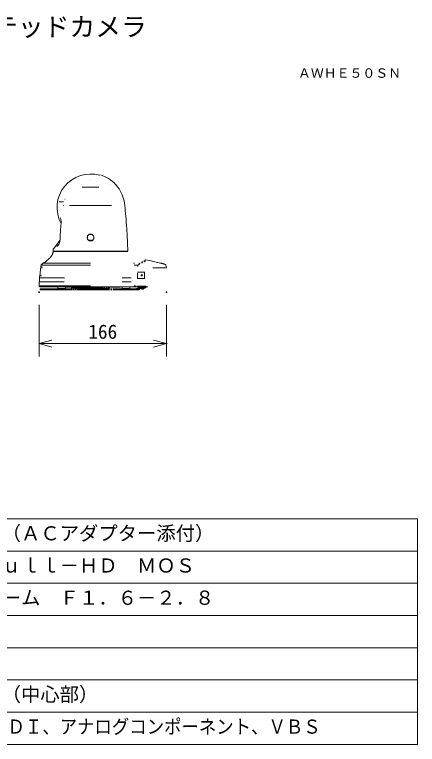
# Model space of a CAD drawing. Units: millimetres, scale not verified. Extents: x -63 to 62, y -56 to 57.
# Drawn here: x 0 to 62.5, y -56.5 to 56.7 of the extents above; entities that cross this region are included whole.
import ezdxf
from ezdxf.enums import TextEntityAlignment as Align

# ---------------------------------------------------------------- set-up
doc = ezdxf.new("R2010")
doc.units = ezdxf.units.MM
doc.header["$LTSCALE"] = 0.125
doc.header["$PDMODE"] = 32
doc.header["$PDSIZE"] = 0.025
doc.linetypes.add('USER1', pattern=[45, 40, -1, 1, -1, 1, -1])
doc.linetypes.add('USER2', pattern=[0.6, 0.375, -0.075, 0.075, -0.075])
for name, color, linetype, lineweight in [('0-0_0', 7, 'Continuous', 18), ('0-1_WAKU', 1, 'Continuous', 18), ('0-4_GAIKEI', 1, 'Continuous', 18), ('0-5_SUNPO', 7, 'Continuous', 18)]:
    doc.layers.add(name, color=color, linetype=linetype, lineweight=lineweight)
for name, color, linetype in [('0-2_MOJI1', 7, 'Continuous'), ('0-3_TOUROKU', 7, 'Continuous'), ('0-6_DEFPOINTS', 7, 'Continuous')]:
    doc.layers.add(name, color=color, linetype=linetype)
doc.styles.add('ＭＳ ゴシック', font='')
doc.styles.get('ＭＳ ゴシック').set_extended_font_data('MS Gothic')

# ---------------------------------------------------------------- blocks, each defined once
blk = doc.blocks.new('_OPEN30')
at = {"layer": '0-0_0'}
blk.add_line((0, 0), (-1, 0), dxfattribs=at)
blk.add_lwpolyline([(-1, 0.26795), (0, 0), (-1, -0.26795)], dxfattribs=at)
blk = doc.blocks.new('D6')
at = {"layer": '0-5_SUNPO'}
for p, q in [((5.6613, 8.9328), (5.6613, 0.9328)), ((25.4416, 8.9328), (25.4416, 0.9328)), ((7.6613, 2.9328), (23.4416, 2.9328))]:
    blk.add_line(p, q, dxfattribs=at)
at = {"layer": '0-6_DEFPOINTS'}
for p in [(5.6613, 10.9328), (25.4416, 10.9328), (25.4416, 2.9328)]:
    blk.add_point(p, dxfattribs=at)
at = {"layer": '0-5_SUNPO', "xscale": 2, "yscale": 2, "rotation": 180}
blk.add_blockref('_OPEN30', (5.6613, 2.9328), dxfattribs=at)
at = {"layer": '0-5_SUNPO', "xscale": 2, "yscale": 2}
blk.add_blockref('_OPEN30', (25.4416, 2.9328), dxfattribs=at)
at = {"layer": '0-5_SUNPO', "style": 'ＭＳ ゴシック'}
blk.add_text('166', height=2.199, dxfattribs=at).set_placement((13.3014, 3.0228), align=Align.BOTTOM_LEFT)

msp = doc.modelspace()

# ---------------------------------------------------------------- linework, layer by layer
at = {"layer": '0-1_WAKU', "color": 4}
for p, q in [((62.4894, -21.4907), (-62.5106, -21.4907)), ((62.4894, -56.4907), (62.4894, -21.4907)), ((-62.5106, -56.4907), (62.4894, -56.4907))]:
    msp.add_line(p, q, dxfattribs=at)
at = {"layer": '0-1_WAKU'}
for p, q in [((62.4894, -26.4907), (-62.5106, -26.4907)), ((62.4894, -31.4907), (-62.5106, -31.4907)), ((62.4894, -36.4907), (-62.5106, -36.4907)), ((62.4894, -41.4907), (-62.5106, -41.4907)), ((62.4894, -46.4907), (-62.5106, -46.4907)), ((62.4894, -51.4907), (-62.5106, -51.4907))]:
    msp.add_line(p, q, dxfattribs=at)
at = {"layer": '0-4_GAIKEI', "linetype": 'USER2'}
msp.add_line((11.7747, 31.0197), (11.7747, 31.0306), dxfattribs=at)
at = {"layer": '0-4_GAIKEI'}
for p, q in [((12.7496, 30.9059), (12.7496, 30.9172)), ((10.4925, 29.9712), (13.0569, 29.9712)), ((14.8896, 30.3658), (14.8896, 30.3846)), ((7.5718, 27.7086), (6.914, 27.7087)), ((7.6031, 27.1088), (7.5872, 27.1088)), ((7.601, 27.0904), (7.5898, 27.1038)), ((8.5305, 27.1101), (15.0188, 27.1101)), ((11.5747, 22.6278), (11.5747, 22.6489)), ((11.6247, 22.6403), (11.6247, 22.6585)), ((11.6421, 22.6749), (11.6433, 22.6609)), ((11.9072, 22.6749), (11.906, 22.6609)), ((11.9247, 22.6403), (11.9247, 22.6585)), ((11.9747, 22.6489), (11.9747, 22.6278)), ((11.2579, 22.0262), (11.2804, 22.0281)), ((11.2586, 22.2913), (11.2804, 22.2894)), ((11.4947, 21.7248), (11.4947, 21.6873)), ((11.5747, 21.6578), (11.5747, 21.6911)), ((11.9247, 21.7288), (11.6247, 21.7288)), ((11.6247, 21.7288), (11.6247, 21.6772)), ((11.6247, 21.7088), (11.6624, 21.7088)), ((11.6419, 21.6402), (11.6428, 21.6509)), ((11.6598, 21.727), (11.8896, 21.727)), ((11.6682, 21.6688), (11.6598, 21.727)), ((11.6685, 21.6494), (11.6682, 21.6688)), ((11.8808, 21.6494), (11.8812, 21.6688)), ((11.887, 21.7088), (11.9247, 21.7088)), ((11.9075, 21.6402), (11.9065, 21.6509)), ((11.9247, 21.6772), (11.9247, 21.7288)), ((11.9747, 21.6911), (11.9747, 21.6578)), ((12.0547, 21.6873), (12.0547, 21.7248)), ((12.2908, 22.2913), (12.269, 22.2894)), ((12.2914, 22.0262), (12.269, 22.0281)), ((18.432, 18.1722), (18.5173, 18.1722)), ((18.5173, 18.1722), (18.6101, 18.1722)), ((19.3018, 18.1252), (19.2599, 17.9013)), ((19.3663, 18.1723), (19.3676, 17.9759)), ((19.4171, 18.2064), (19.3803, 17.9836)), ((19.7367, 18.3934), (19.712, 18.1585)), ((19.8098, 18.4331), (19.7881, 18.1953)), ((20.1061, 18.6026), (20.0981, 18.3516)), ((20.2647, 18.7113), (20.2647, 18.4511)), ((4.0547, 17.6323), (4.2604, 17.607)), ((4.1738, 17.6176), (4.1764, 17.6385)), ((4.2515, 17.5074), (4.2388, 17.4038)), ((4.2515, 17.5074), (4.2539, 17.5071)), ((19.129, 17.8666), (18.5563, 17.8666)), ((19.129, 17.8666), (19.1201, 17.6867)), ((19.1408, 17.9287), (19.1266, 17.7282)), ((19.2502, 18.0799), (19.2068, 17.8522)), ((3.8614, 15.9088), (7.6806, 15.9088)), ((3.8707, 15.8988), (7.7258, 15.8988)), ((3.8817, 16.2228), (4.0893, 16.1974)), ((3.999, 16.1938), (3.8834, 16.1938)), ((3.999, 16.1938), (4.0008, 16.2082)), ((4.071, 16.1692), (4.0704, 16.1692)), ((4.1147, 16.3931), (4.1028, 16.2964)), ((4.1028, 16.2964), (4.1053, 16.2961)), ((16.6948, 15.9088), (18.0836, 15.9088)), ((16.7126, 15.8988), (18.0651, 15.8988)), ((19.0347, 16.62), (19.0347, 15.8188)), ((19.0431, 16.7688), (20.1247, 16.7688)), ((20.1247, 16.7688), (20.1247, 15.8188)), ((7.6602, 15.2888), (3.8208, 15.2888)), ((7.7061, 15.2988), (3.8314, 15.2988)), ((7.7915, 15.4142), (7.7879, 15.4142)), ((7.8, 15.7834), (7.8035, 15.7834)), ((16.5022, 15.7238), (16.5179, 15.7238)), ((16.5026, 15.4738), (16.5206, 15.4738)), ((18.0907, 15.2888), (16.7019, 15.2888)), ((16.7192, 15.2988), (18.0717, 15.2988)), ((17.225, 15.2888), (17.225, 15.2988)), ((17.5217, 15.2888), (17.5217, 15.2988)), ((18.2814, 15.7359), (18.2641, 15.7359)), ((18.2845, 15.4616), (18.2641, 15.4616)), ((18.9991, 15.8188), (20.1247, 15.8188)), ((6.6747, 14.5088), (6.6747, 14.2428)), ((7.8747, 14.2428), (6.6747, 14.2428)), ((7.8747, 14.5088), (7.8747, 14.2428)), ((16.6747, 14.5088), (16.6747, 14.2428)), ((17.8747, 14.2428), (16.6747, 14.2428)), ((17.8747, 14.5088), (17.8747, 14.2428)), ((18.5449, 14.5088), (18.5581, 14.662)), ((18.6659, 14.662), (18.5581, 14.662)), ((18.6527, 14.5088), (18.6659, 14.662)), ((18.7199, 14.662), (18.6659, 14.662)), ((18.7066, 14.5088), (18.7199, 14.662)), ((18.7614, 14.5088), (18.7747, 14.6621)), ((18.9688, 14.6288), (20.3747, 14.6288)), ((19.8747, 14.6288), (19.8747, 14.5088)), ((20.3747, 14.5088), (20.3747, 14.6288))]:
    msp.add_line(p, q, dxfattribs=at)
at = {"layer": '0-4_GAIKEI', "color": 7}
for p, q in [((15.7047, 30.3383), (15.7047, 30.3598)), ((7.8118, 28.1088), (7.7958, 28.1088)), ((7.8005, 28.1138), (7.8133, 28.1138)), ((7.0378, 21.7536), (6.0023, 20.421)), ((7.0627, 22.0532), (7.0544, 22.0535)), ((5.9922, 20.3933), (5.9747, 20.0588)), ((17.575, 19.9888), (5.9744, 19.9888)), ((5.9747, 20.0588), (17.5747, 20.0588)), ((6.1447, 20.0588), (6.1447, 19.9888)), ((17.4047, 20.0088), (7.3412, 20.0088)), ((17.4047, 20.0088), (17.4047, 19.9888)), ((4.3835, 18.1312), (4.3225, 18.0917)), ((4.4471, 18.1722), (4.3835, 18.1312)), ((4.4471, 18.1722), (11.7747, 18.1722)), ((3.8817, 16.2228), (4.0547, 17.6323)), ((4.0941, 17.8666), (4.0593, 17.6538)), ((4.1176, 17.9243), (4.0939, 17.8666)), ((4.0939, 17.8666), (11.7747, 17.8666)), ((4.1637, 17.9736), (4.1176, 17.9243)), ((4.2136, 18.0149), (4.1637, 17.9736)), ((4.2661, 18.0534), (4.2136, 18.0149)), ((4.3225, 18.0917), (4.2661, 18.0534)), ((3.8777, 16.1249), (3.8614, 15.9088)), ((3.8678, 15.8567), (3.8647, 15.8132)), ((3.8707, 15.8988), (3.8678, 15.8567)), ((3.8834, 16.1938), (3.8777, 16.1249)), ((3.9747, 15.9088), (3.9747, 15.8988)), ((4.7465, 15.8988), (4.7465, 15.9088)), ((4.7735, 15.8988), (4.7735, 15.9088)), ((4.8782, 15.9088), (4.8782, 15.8988)), ((3.8096, 15.1054), (3.7836, 14.6634)), ((3.8208, 15.2888), (3.8096, 15.1054)), ((3.835, 15.3562), (3.8314, 15.2988)), ((3.8385, 15.4125), (3.835, 15.3562)), ((3.842, 15.4676), (3.8385, 15.4125)), ((3.8468, 15.5438), (3.842, 15.4676)), ((3.8599, 15.5438), (3.8468, 15.5438)), ((3.8615, 15.5488), (3.8522, 15.5488)), ((3.8585, 15.7217), (3.854, 15.6538)), ((3.854, 15.6538), (3.8671, 15.6538)), ((3.8617, 15.7682), (3.8585, 15.7217)), ((3.8587, 15.6488), (3.8681, 15.6488)), ((3.8647, 15.8132), (3.8617, 15.7682)), ((3.9747, 15.2988), (3.9747, 15.2888)), ((4.7465, 15.2888), (4.7465, 15.2988)), ((4.7735, 15.2888), (4.7735, 15.2988)), ((4.8782, 15.2988), (4.8782, 15.2888)), ((11.7747, 14.6634), (3.7836, 14.6634)), ((3.8634, 14.5088), (3.7836, 14.6634)), ((3.8634, 14.5088), (20.3747, 14.5088))]:
    msp.add_line(p, q, dxfattribs=at)
at = {"layer": '0-4_GAIKEI', "color": 7, "linetype": 'USER1'}
for p, q in [((20.9196, 18.5758), (20.2646, 18.7113)), ((22.6354, 18.1956), (22.7316, 18.1722)), ((22.779, 18.1606), (22.7316, 18.1722)), ((23.5677, 17.4588), (21.4199, 17.4588)), ((23.4584, 17.8943), (23.4498, 17.9102)), ((20.3747, 14.5088), (20.6777, 14.5088))]:
    msp.add_line(p, q, dxfattribs=at)
at = {"layer": '0-4_GAIKEI', "linetype": 'USER1'}
for p, q in [((3.9747, 14.2188), (19.2147, 14.2188)), ((3.9747, 14.2188), (3.9747, 14.0588)), ((3.9747, 14.0588), (19.2147, 14.0588)), ((7.8747, 14.4781), (8.6725, 14.4781)), ((8.7587, 14.3488), (14.7906, 14.3488)), ((9.2247, 14.3488), (9.4392, 14.2488)), ((9.4392, 14.2488), (14.1101, 14.2488)), ((9.8805, 14.5088), (9.8805, 14.3488)), ((10.0747, 14.2488), (10.0747, 14.2188)), ((10.3557, 14.5088), (10.3557, 14.3488)), ((10.5747, 14.2488), (10.5747, 14.2188)), ((11.4707, 14.2283), (11.4827, 14.2488)), ((12.0666, 14.2488), (12.0787, 14.2283)), ((12.1723, 14.2188), (12.1723, 14.0588)), ((12.9747, 14.2188), (12.9747, 14.2488)), ((13.1937, 14.3488), (13.1937, 14.5088)), ((13.4747, 14.2188), (13.4747, 14.2488)), ((13.6689, 14.3488), (13.6689, 14.5088)), ((14.3247, 14.3488), (14.1101, 14.2488)), ((14.8769, 14.4781), (16.3769, 14.4781)), ((18.1113, 14.2188), (18.1113, 14.0588)), ((18.2747, 14.2188), (18.2747, 14.0588)), ((18.4747, 14.2188), (18.4747, 14.0588)), ((19.2147, 14.3367), (18.7747, 14.2188)), ((18.8693, 14.0588), (18.8696, 14.0578)), ((19.1048, 14.0588), (19.1024, 14.0581)), ((19.2147, 14.3388), (19.2147, 14.2188)), ((19.3439, 14.1228), (19.3421, 14.1223)), ((19.3436, 14.1241), (19.3439, 14.1228)), ((19.3719, 14.1902), (19.6779, 14.2368)), ((19.3743, 14.2138), (19.6697, 14.2929)), ((20.3747, 14.4988), (19.3747, 14.4988)), ((19.3747, 14.2188), (19.3747, 14.3388)), ((19.3747, 14.3388), (20.3747, 14.3388)), ((19.3759, 14.211), (19.6749, 14.2566)), ((19.4271, 14.1986), (19.4198, 14.226)), ((19.4439, 14.2325), (19.4468, 14.2218)), ((19.4922, 14.2454), (19.4672, 14.3388)), ((19.5457, 14.239), (19.5274, 14.2341)), ((19.5405, 14.2583), (19.5457, 14.239)), ((19.5888, 14.2713), (19.5707, 14.3388)), ((19.6697, 14.3388), (19.6697, 14.2588)), ((20.0797, 14.2588), (19.6697, 14.2588)), ((19.6839, 14.2588), (19.6749, 14.2566)), ((19.6796, 14.2371), (19.7497, 14.2542)), ((19.7497, 14.5088), (19.7497, 14.4988)), ((19.7497, 14.2588), (19.7497, 14.1488)), ((19.7501, 14.1488), (19.9992, 14.1488)), ((19.8747, 14.3388), (19.8747, 14.4988)), ((19.9997, 14.5088), (19.9997, 14.4988)), ((19.9997, 14.2588), (19.9997, 14.1488)), ((20.0797, 14.3388), (20.0797, 14.2588)), ((20.2499, 14.5088), (20.2526, 14.4988)), ((20.3747, 14.4819), (20.4752, 14.5088)), ((20.3747, 14.3388), (20.3747, 14.4988))]:
    msp.add_line(p, q, dxfattribs=at)
at = {"layer": '0-4_GAIKEI', "color": 7}
for points in [[(15.7047, 30.3598), (15.4526, 30.6208), (15.177, 30.8692), (14.8849, 31.0975), (14.5776, 31.3048), (14.2568, 31.49), (13.9238, 31.6523), (13.5803, 31.7909), (13.3097, 31.881)], [(16.9712, 27.8284), (16.8971, 28.1466), (16.8045, 28.4657), (16.6908, 28.7789), (16.5486, 29.1001), (16.3812, 29.4209), (16.1897, 29.7339), (15.974, 30.0361), (15.7247, 30.3374)], [(17.5747, 20.0588), (17.5086, 21.3052), (17.4452, 22.4523), (17.3842, 23.4845), (17.3509, 24.0059), (17.3166, 24.509), (17.2816, 24.9905), (17.2455, 25.4506), (17.2082, 25.89), (17.1691, 26.3104), (17.127, 26.7192), (17.0804, 27.1168), (17.0289, 27.4915), (16.9712, 27.8284)], [(7.099, 25.2047), (7.1298, 25.1072), (7.1558, 25.0086), (7.1752, 24.9176), (7.1878, 24.8405), (7.1957, 24.7714), (7.2011, 24.6943), (7.204, 24.6087), (7.2039, 24.511), (7.2002, 24.4004), (7.1927, 24.2856)], [(7.1927, 24.2856), (7.1902, 24.2546), (7.1816, 24.1471), (7.1727, 24.0356), (7.1636, 23.9203), (7.1545, 23.8014), (7.1454, 23.6788), (7.1363, 23.5524), (7.1273, 23.4222), (7.1184, 23.2881), (7.1098, 23.1502), (7.1013, 23.0081), (7.0929, 22.8613), (7.0848, 22.7095), (7.0768, 22.5524), (7.069, 22.3896), (7.0614, 22.2208), (7.0543, 22.0535)], [(7.0544, 22.0535), (7.0496, 21.9358), (7.0433, 21.8179), (7.0339, 21.7069), (7.0203, 21.6022), (7.0018, 21.5036), (6.9782, 21.4111), (6.9498, 21.3246), (6.9167, 21.2438), (6.8792, 21.1679), (6.8375, 21.0963), (6.7916, 21.0284), (6.7424, 20.9645), (6.6906, 20.9048), (6.6371, 20.8494), (6.5827, 20.7981), (6.5637, 20.7812)], [(5.9744, 19.9888), (5.9697, 19.9149), (5.9588, 19.8402), (5.9417, 19.7647), (5.9185, 19.6884), (5.8891, 19.6112), (5.8535, 19.5332), (5.8118, 19.4544), (5.7639, 19.3747), (5.7099, 19.2942), (5.6497, 19.2129), (5.5833, 19.1308), (5.5108, 19.0478), (5.4322, 18.964), (5.3473, 18.8793), (5.2563, 18.7938), (5.1592, 18.7075), (5.0559, 18.6204), (4.9464, 18.5324), (4.8308, 18.4436), (4.709, 18.354), (4.5811, 18.2635), (4.447, 18.1723)], [(3.8587, 15.6488), (3.8571, 15.6243), (3.8554, 15.5995), (3.8533, 15.5658), (3.8521, 15.5488)]]:
    msp.add_lwpolyline(points, dxfattribs=at)
at = {"layer": '0-4_GAIKEI'}
msp.add_lwpolyline([(11.6682, 21.6688), (11.8812, 21.6688), (11.8896, 21.727)], dxfattribs=at)
at = {"layer": '0-4_GAIKEI', "color": 7, "linetype": 'USER1'}
for points in [[(21.1598, 18.5245), (20.9196, 18.5758), (20.2646, 18.7113)], [(22.6402, 18.1944), (22.2359, 18.2881), (22.1631, 18.305), (21.5568, 18.4398), (21.106, 18.536)], [(23.392, 17.9583), (23.3799, 17.9651), (23.3508, 17.9799), (23.3189, 17.9944), (23.285, 18.0085), (23.2491, 18.0224), (23.2111, 18.0362), (23.1712, 18.0499), (23.1292, 18.0636), (23.0852, 18.0774), (23.039, 18.0912), (22.9909, 18.105), (22.9407, 18.1189), (22.8884, 18.1328), (22.8345, 18.1467), (22.779, 18.1606)], [(23.4498, 17.9102), (23.4375, 17.9249), (23.4288, 17.9329)], [(23.5677, 17.4588), (23.4672, 17.8666), (23.4639, 17.8781), (23.4584, 17.8943)]]:
    msp.add_lwpolyline(points, dxfattribs=at)
at = {"layer": '0-4_GAIKEI'}
msp.add_circle((19.7247, 16.2938), 0.1, dxfattribs=at)
at = {"layer": '0-4_GAIKEI', "color": 7}
for centre, radius, start, end in [((11.7747, 26.8088), 5.2, 74.1086, 208.14578), ((17.4547, 20.0088), 0.05, 90, 180)]:
    msp.add_arc(centre, radius, start, end, dxfattribs=at)
at = {"layer": '0-4_GAIKEI'}
for centre, radius, start, end in [((11.6789, 22.2546), 0.4079, 94.99725, 104.79925), ((11.7747, 21.1588), 1.5079, 85.00275, 94.99725), ((11.7747, 21.1488), 1.5, 85.48528, 94.51473), ((11.8705, 22.2546), 0.4079, 75.20075, 85.00275), ((12.7747, 22.1588), 1.5, 175.00275, 184.99725), ((11.6789, 22.2546), 0.4, 105.09695, 175.00275), ((11.6789, 22.063), 0.4, 184.99725, 242.58365), ((12.7847, 22.1588), 1.5, 175.4853, 184.5147), ((11.6881, 22.2454), 0.4, 94.51472, 175.48536), ((11.6881, 22.0722), 0.4, 184.51462, 260.87824), ((11.6789, 22.063), 0.4183, 243.87927, 255.57969), ((11.6789, 22.063), 0.4136, 255.55444, 265.00275), ((11.7747, 23.1588), 1.5136, 265.00275, 274.99725), ((11.8613, 22.2454), 0.4, 4.51462, 85.48528), ((11.8705, 22.063), 0.4136, 274.99725, 284.58838), ((11.8613, 22.0722), 0.4, 279.12176, 355.48536), ((11.8705, 22.2546), 0.4, 4.99725, 74.90305), ((11.8705, 22.063), 0.4183, 284.42031, 296.12073), ((11.8705, 22.063), 0.4, 297.41635, 355.00275), ((10.7647, 22.1588), 1.5, 355.4853, 4.5147), ((10.7747, 22.1588), 1.5, 355.00275, 4.99725)]:
    msp.add_arc(centre, radius, start, end, dxfattribs=at)
at = {"layer": '0-4_GAIKEI', "linetype": 'USER1'}
for centre, radius, start, end in [((11.419, 14.2588), 0.06, 317.87179, 329.48976), ((12.1304, 14.2588), 0.06, 210.51024, 222.12821), ((19.3747, 14.3388), 0.16, 90, 180), ((19.2147, 14.2188), 0.16, 270, 0), ((19.6749, 14.2566), 0.02, 278.65809, 283.65809)]:
    msp.add_arc(centre, radius, start, end, dxfattribs=at)

# ---------------------------------------------------------------- block references
at = {"layer": '0-5_SUNPO'}
msp.add_blockref('D6', (-1.8777, 2.7735), dxfattribs=at)

# ---------------------------------------------------------------- texts
at = {"layer": '0-2_MOJI1', "style": 'ＭＳ ゴシック'}
for s, height, p in [('ＨＤインテグレーテッドカメラ', 2.933, (-35.5106, 52.5093)), ('ＤＣ１２Ｖ\u3000（ＡＣアダプター添付）', 2.199, (-20.0106, -25.4907)), ('１／３型\u3000Ｆｕｌｌ－ＨＤ\u3000ＭＯＳ', 2.199, (-20.0106, -30.4907)), ('電動１８倍ズーム\u3000Ｆ１．６－２．８', 2.199, (-20.0106, -35.4907)), ('８５０ＴＶ本（中心部）', 2.199, (-20.0106, -50.4907))]:
    msp.add_text(s, height=height, dxfattribs=at).set_placement(p, align=Align.BOTTOM_LEFT)
at = {"layer": '0-2_MOJI1', "style": 'ＭＳ ゴシック', "width": 0.9}
msp.add_text('ＨＤ／ＳＤ－ＳＤＩ、アナログコンポーネント、ＶＢＳ', height=2.199, dxfattribs=at).set_placement((-20.0106, -55.4907), align=Align.BOTTOM_LEFT)
at = {"layer": '0-3_TOUROKU', "style": 'ＭＳ ゴシック'}
msp.add_text('ＡＷＨＥ５０ＳＮ', height=1.466, dxfattribs=at).set_placement((43.956, 46.5093), align=Align.BOTTOM_LEFT)

doc.saveas('drawing.dxf')
